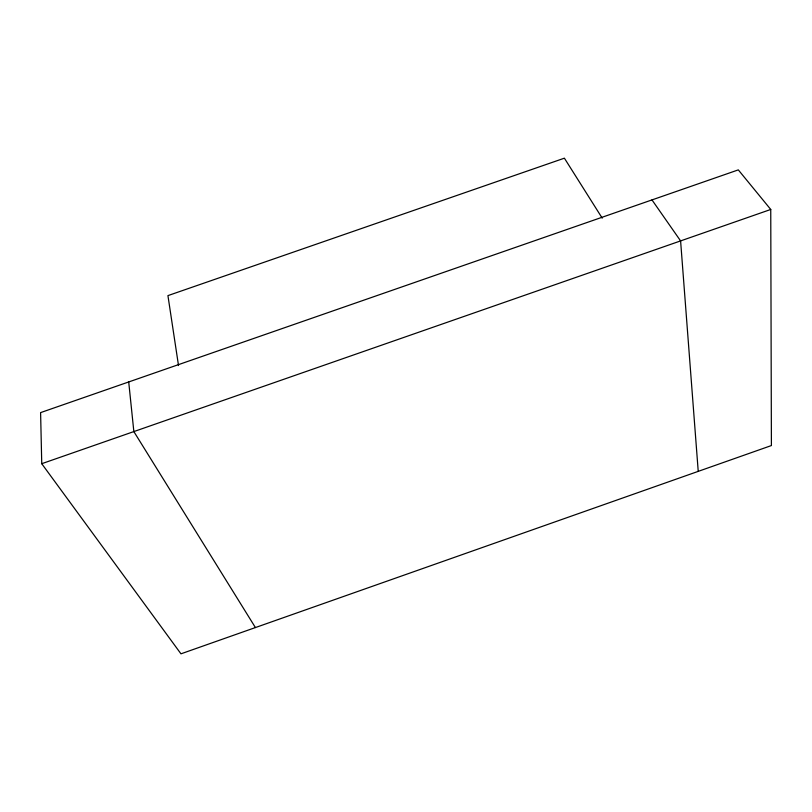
<?xml version="1.0" encoding="UTF-8"?>
<svg xmlns="http://www.w3.org/2000/svg" width="812" height="812" viewBox="0 0 812 812"><rect width="100%" height="100%" fill="white"/><g stroke="black" fill="none" stroke-linecap="round" stroke-linejoin="round"><path stroke-width="1.22" d="M41.747 463.703L770.75 209.466L771.4 445.555L180.964 653.822L41.747 463.703L40.6 412.608L738.311 169.881L770.75 209.466M651.985 199.914L680.598 240.91L698.229 471.366M602.22 218.154L564.391 158.178L167.932 295.619L178.518 365.573M255.415 627.564L133.848 431.578L128.712 381.955"/></g></svg>
